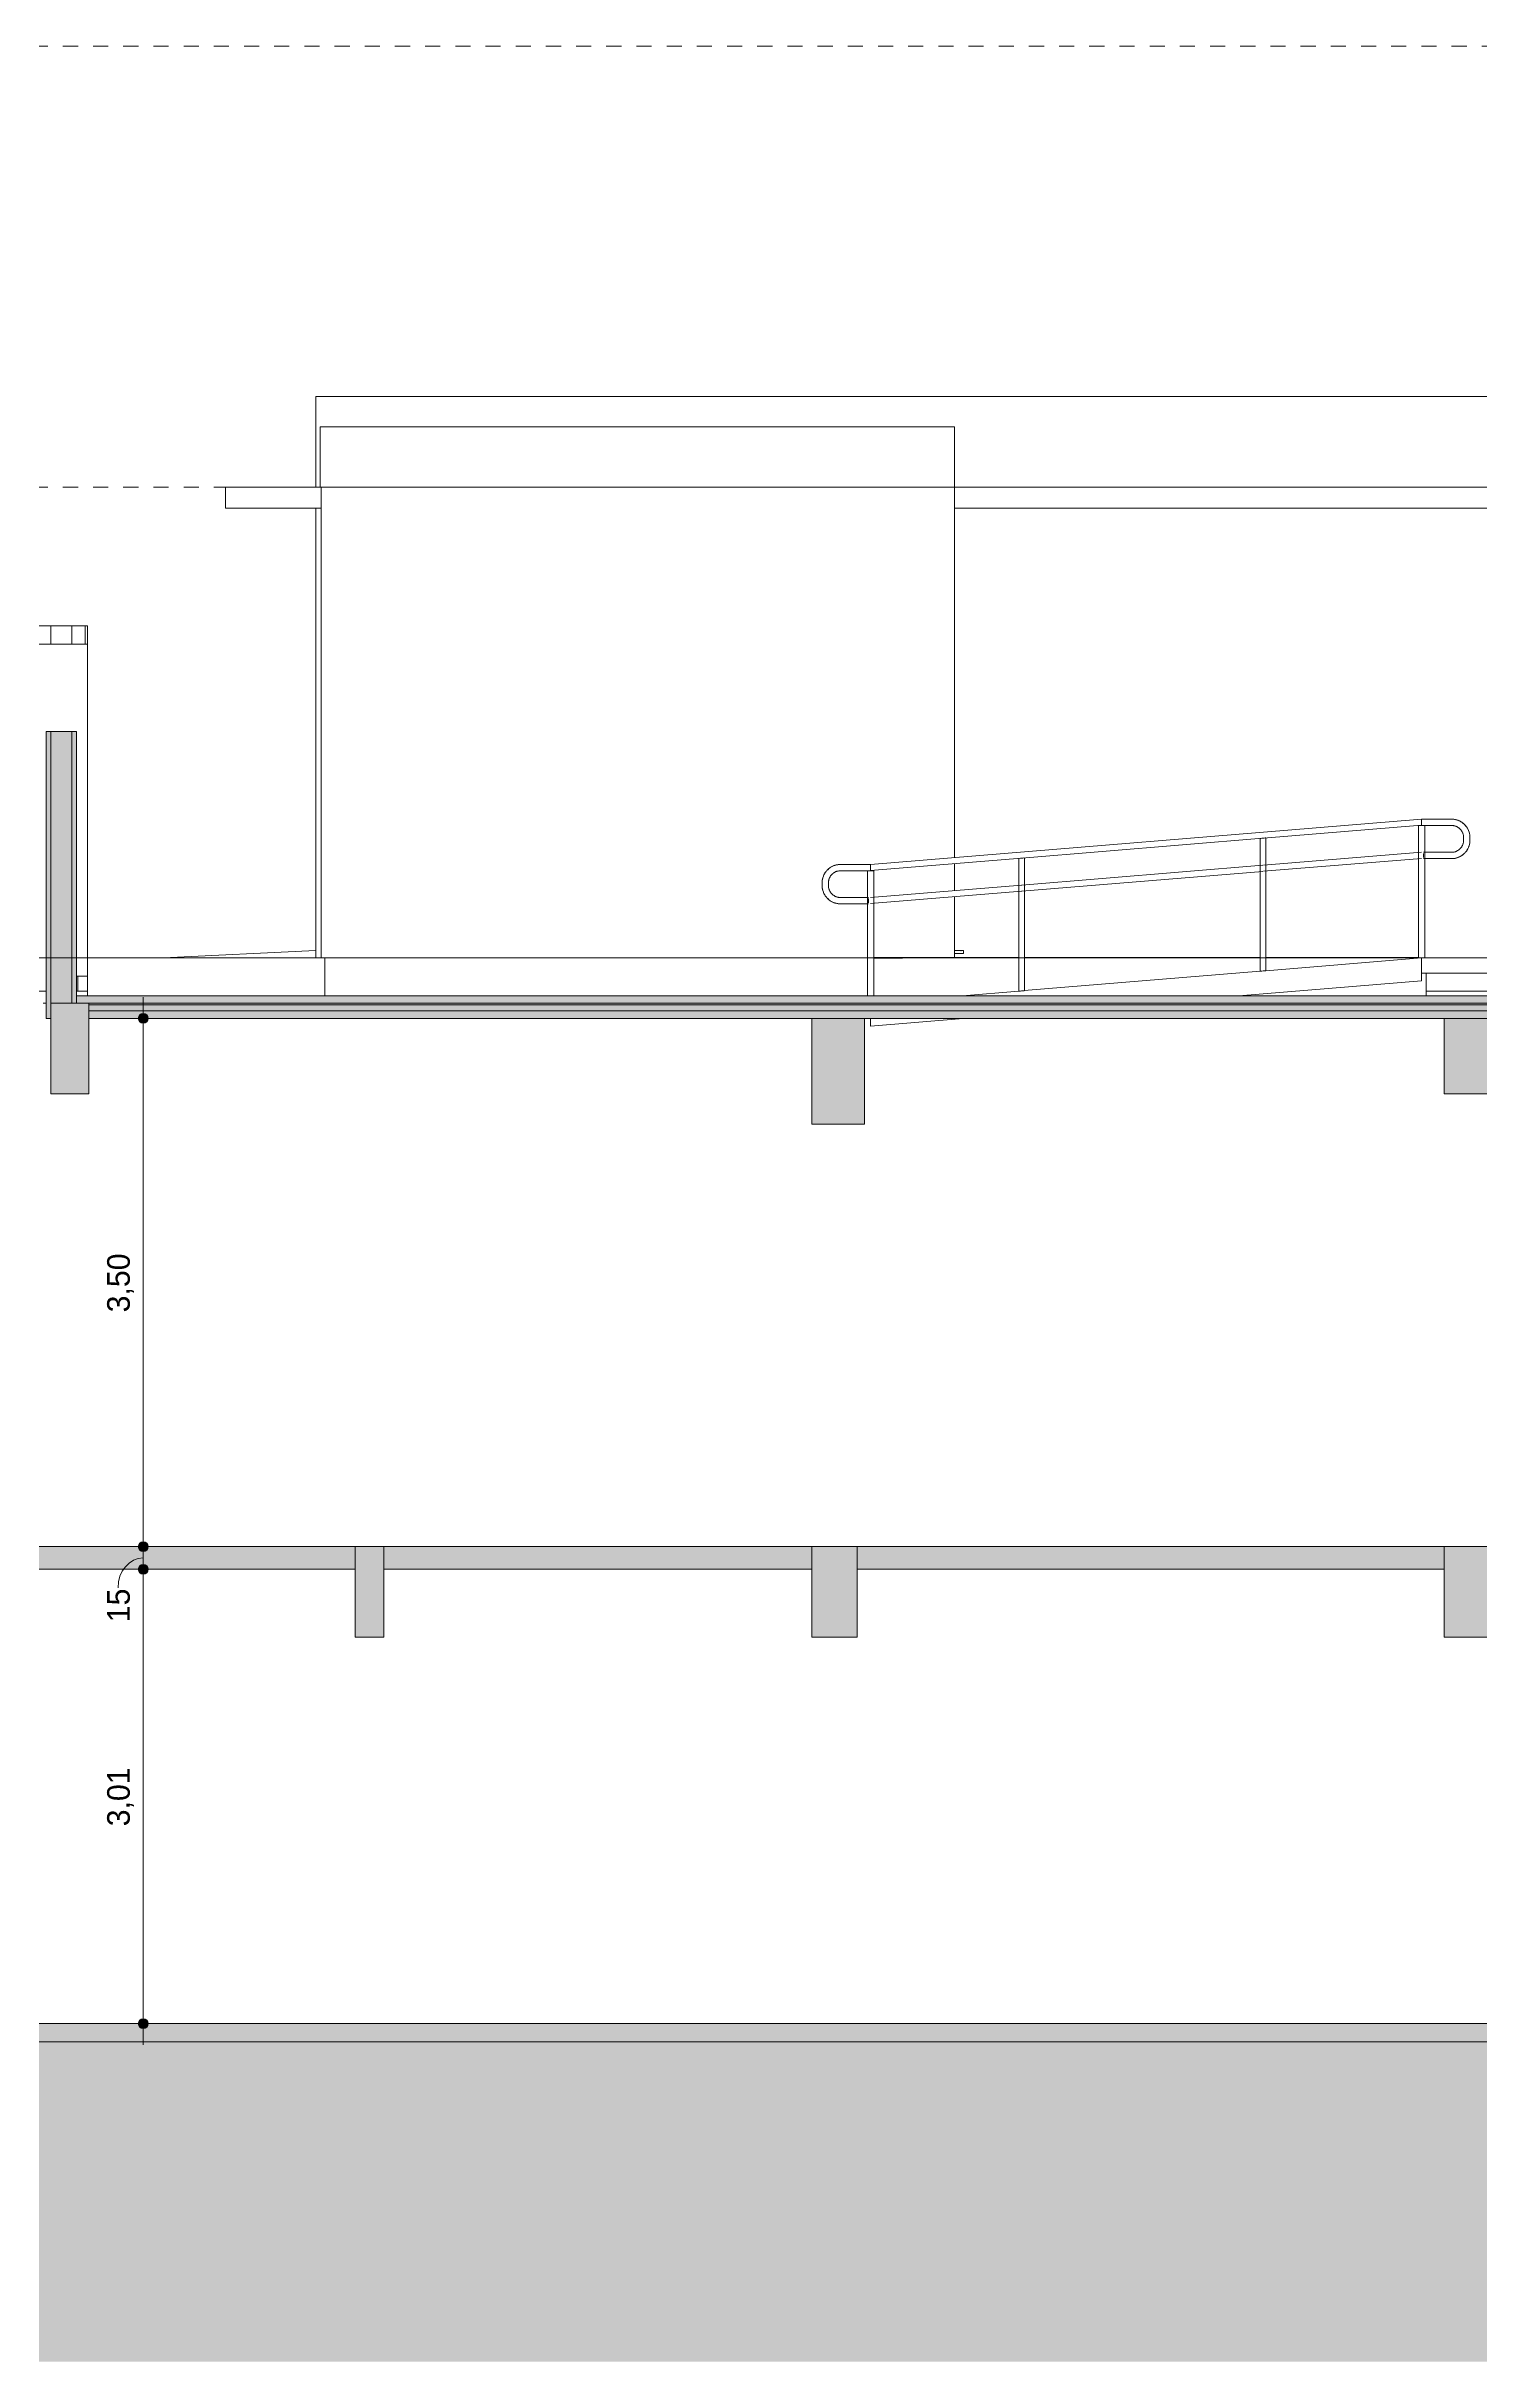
# Model space of a CAD drawing. Header units: metres. Extents: x -96 to 123, y 1 to 648.
# Drawn here: x -55.27 to -45.77, y 586.88 to 602.22 of the extents above; entities that cross this region are included whole.
import ezdxf

# ---------------------------------------------------------------- set-up
doc = ezdxf.new("R2010")
doc.units = ezdxf.units.M
doc.linetypes.add('_Tracejado longo', pattern=[0.014288, 0.009525, -0.004763])
doc.linetypes.add('IMPORT-LINHA_DE_FRONTEIRA', pattern=[0.065, 0.025, -0.00375, 0, -0.00375, 0, -0.00375, 0, -0.00375, 0.025, 0])
for name, color, linetype, lineweight in [('A-ANNO-DIMS', 7, 'Continuous', 5), ('A-ANNO-DIMS-100', 7, 'Continuous', 5), ('A-DETL', 7, 'Continuous', 5), ('A-DETL-GENF', 7, 'Continuous', 5), ('A-FLOR-CASE', 7, 'Continuous', 5), ('A-FLOR-HRAL', 7, 'Continuous', 5), ('A-FLOR-LEVL', 7, 'Continuous', 5), ('A-FLOR-OTLN', 7, 'Continuous', 5), ('A-FLOR-PATT', 7, 'Continuous', 20), ('A-FLOR-STRS', 7, 'Continuous', 5), ('A-WALL', 7, 'Continuous', 5), ('A-WALL-PATT', 7, 'Continuous', 20), ('C-PKNG', 7, 'Continuous', 5), ('DIVISA1', 7, 'Continuous', 5), ('I-WALL', 7, 'Continuous', 5), ('MURO1', 7, 'Continuous', 5)]:
    doc.layers.add(name, color=color, linetype=linetype, lineweight=lineweight)
doc.layers.add('LUC-PLA-EP-001-IMP-R00 - Sobreposição RVT_dwg', color=7, linetype='Continuous', lineweight=5, true_color=0x767676)
doc.styles.add('Century Gothic', font='GOTHIC.TTF', dxfattribs={"height": 0.15})
doc.dimstyles.new('PAA_-_Cota_com_linha_-_metros', dxfattribs={"dimscale": 0.3048, "dimtxt": 0.156625, "dimasz": 0.853018, "dimexe": 0.328084, "dimexo": 0.328084, "dimgap": 0.131234, "dimtad": 1, "dimrnd": 0.01, "dimzin": 0, "dimdsep": 46, "dimtxsty": 'Century Gothic', "dimblk1": 'DOTSMALL', "dimblk2": 'DOTSMALL', "dimsah": 1, "dimcen": 0.09, "dimdle": 0.459318, "dimazin": 0, "dimtfac": 1, "dimtdec": 4, "dimtix": 1, "dimtmove": 0, "dimatfit": 3, "dimfxl": 1, "dimtvp": 1, "dimtolj": 1, "dimtzin": 0, "dimarcsym": 2})
doc.dimstyles.new('PAA_-_Cota_com_linha_-_metros_1', dxfattribs={"dimscale": 0.3048, "dimtxt": 0.156625, "dimasz": 0.853018, "dimexe": 0.328084, "dimexo": 0.328084, "dimgap": 0.131234, "dimtad": 1, "dimdec": 0, "dimlfac": 100, "dimdsep": 46, "dimtxsty": 'Century Gothic', "dimblk1": 'DOTSMALL', "dimblk2": 'DOTSMALL', "dimsah": 1, "dimcen": 0.09, "dimdle": 0.459318, "dimazin": 0, "dimtfac": 1, "dimtdec": 4, "dimtix": 1, "dimtmove": 1, "dimatfit": 3, "dimfxl": 1, "dimtvp": 1, "dimtolj": 1, "dimtzin": 0, "dimarcsym": 2})

# ---------------------------------------------------------------- blocks, each defined once
blk = doc.blocks.new('xok - vaga carro - 2_5 x 5_0 m-2137348-Section 1')
at = {"layer": 'C-PKNG'}
for p, q in [((-50.196, 592.28), (-50.698, 592.28)), ((-46.006, 592.28), (-49.896, 592.28)), ((-45.698, 592.28), (-45.706, 592.28))]:
    blk.add_line(p, q, dxfattribs=at)
blk = doc.blocks.new('xok - vaga carro - 2_5 x 5_0 m-V7-Section 1')
at = {"layer": 'C-PKNG'}
blk.add_line((-79.73, 592.28), (-84.73, 592.28), dxfattribs=at)
blk = doc.blocks.new('Ramp - Ramp-4203555-Section 1')
at = {"layer": 'A-FLOR-STRS'}
for p, q in [((-47.188, 596.095), (-46.156, 596.18)), ((-49.198, 595.93), (-48.825, 595.961)), ((-48.788, 595.964), (-47.225, 596.092)), ((-46.156, 596.029), (-47.367, 595.93)), ((-46.156, 596.029), (-46.156, 596.08)), ((-49.192, 595.78), (-49.806, 595.729)), ((-49.806, 595.78), (-49.806, 595.729))]:
    blk.add_line(p, q, dxfattribs=at)
blk = doc.blocks.new('Railing - 3_8 cm-4203718-Section 1')
at = {"layer": 'A-FLOR-HRAL'}
for p, q in [((-47.225, 596.092), (-47.225, 596.972)), ((-47.187, 596.975), (-47.187, 596.095))]:
    blk.add_line(p, q, dxfattribs=at)
at = {"layer": 'A-FLOR-HRAL', "flags": 128}
for points in [[(-47.225, 596.972), (-47.221, 596.972), (-47.214, 596.973), (-47.206, 596.974)], [(-47.206, 596.974), (-47.198, 596.974), (-47.191, 596.975), (-47.188, 596.975)], [(-47.206, 596.094), (-47.214, 596.093), (-47.221, 596.092), (-47.225, 596.092)], [(-47.188, 596.095), (-47.191, 596.095), (-47.198, 596.094), (-47.206, 596.094)]]:
    blk.add_lwpolyline(points, dxfattribs=at)
blk = doc.blocks.new('Railing - 42mm-4203716-Section 1')
at = {"layer": 'A-FLOR-HRAL'}
for p, q in [((-46.177, 596.18), (-46.177, 597.058)), ((-46.177, 597.058), (-46.156, 597.058)), ((-46.156, 597.1), (-45.958, 597.1)), ((-46.156, 597.097), (-46.156, 597.1)), ((-46.156, 597.094), (-46.156, 597.097)), ((-46.156, 597.058), (-46.156, 597.094)), ((-45.958, 597.058), (-46.156, 597.058)), ((-46.156, 597.058), (-46.135, 597.058)), ((-46.135, 597.058), (-46.135, 596.18)), ((-46.144, 596.88), (-45.958, 596.88)), ((-45.877, 596.961), (-45.877, 596.977)), ((-45.835, 596.977), (-45.835, 596.961)), ((-46.144, 596.846), (-46.144, 596.872)), ((-45.958, 596.838), (-46.144, 596.838)), ((-46.156, 596.18), (-46.177, 596.18))]:
    blk.add_line(p, q, dxfattribs=at)
at = {"layer": 'A-FLOR-HRAL', "flags": 128}
for points in [[(-45.958, 597.1), (-45.953, 597.1), (-45.948, 597.1), (-45.943, 597.099), (-45.938, 597.098), (-45.933, 597.098), (-45.929, 597.096), (-45.924, 597.095), (-45.919, 597.094), (-45.915, 597.092), (-45.91, 597.09), (-45.906, 597.088), (-45.901, 597.086), (-45.897, 597.084), (-45.893, 597.081), (-45.889, 597.079), (-45.885, 597.076), (-45.881, 597.073), (-45.877, 597.07), (-45.873, 597.066), (-45.87, 597.063), (-45.867, 597.059), (-45.863, 597.056), (-45.86, 597.052), (-45.857, 597.048), (-45.855, 597.044), (-45.852, 597.039), (-45.85, 597.035), (-45.847, 597.031), (-45.845, 597.026), (-45.844, 597.022), (-45.842, 597.017), (-45.84, 597.013), (-45.839, 597.008), (-45.838, 597.003), (-45.837, 596.998), (-45.836, 596.993), (-45.836, 596.989), (-45.835, 596.984), (-45.835, 596.979), (-45.835, 596.977)], [(-45.877, 596.977), (-45.877, 596.981), (-45.877, 596.984), (-45.878, 596.987), (-45.878, 596.99), (-45.879, 596.993), (-45.88, 596.997), (-45.88, 597), (-45.881, 597.003), (-45.882, 597.006), (-45.884, 597.009), (-45.885, 597.012), (-45.886, 597.015), (-45.888, 597.017), (-45.89, 597.02), (-45.891, 597.023), (-45.893, 597.026), (-45.895, 597.028), (-45.897, 597.031), (-45.899, 597.033), (-45.902, 597.035), (-45.904, 597.037), (-45.906, 597.04), (-45.909, 597.042), (-45.912, 597.043), (-45.914, 597.045), (-45.917, 597.047), (-45.92, 597.048), (-45.923, 597.05), (-45.926, 597.051), (-45.929, 597.053), (-45.932, 597.054), (-45.935, 597.055), (-45.938, 597.055), (-45.941, 597.056), (-45.944, 597.057), (-45.947, 597.057), (-45.951, 597.058), (-45.954, 597.058), (-45.957, 597.058), (-45.958, 597.058)], [(-45.835, 596.961), (-45.835, 596.956), (-45.836, 596.951), (-45.836, 596.946), (-45.837, 596.941), (-45.838, 596.936), (-45.839, 596.931), (-45.84, 596.927), (-45.841, 596.922), (-45.843, 596.917), (-45.845, 596.913), (-45.847, 596.908), (-45.849, 596.904), (-45.851, 596.9), (-45.854, 596.895), (-45.857, 596.891), (-45.859, 596.887), (-45.863, 596.884), (-45.866, 596.88), (-45.869, 596.876), (-45.872, 596.873), (-45.876, 596.869), (-45.88, 596.866), (-45.884, 596.863), (-45.888, 596.86), (-45.892, 596.857), (-45.896, 596.855), (-45.9, 596.852), (-45.904, 596.85), (-45.909, 596.848), (-45.913, 596.846), (-45.918, 596.845), (-45.923, 596.843), (-45.927, 596.842), (-45.932, 596.841), (-45.937, 596.84), (-45.942, 596.839), (-45.947, 596.839), (-45.952, 596.838), (-45.957, 596.838), (-45.958, 596.838)], [(-45.958, 596.88), (-45.955, 596.88), (-45.951, 596.88), (-45.948, 596.881), (-45.945, 596.881), (-45.942, 596.882), (-45.939, 596.882), (-45.936, 596.883), (-45.932, 596.884), (-45.929, 596.885), (-45.926, 596.886), (-45.924, 596.888), (-45.921, 596.889), (-45.918, 596.891), (-45.915, 596.892), (-45.912, 596.894), (-45.91, 596.896), (-45.907, 596.898), (-45.905, 596.9), (-45.902, 596.902), (-45.9, 596.904), (-45.898, 596.907), (-45.896, 596.909), (-45.894, 596.912), (-45.892, 596.914), (-45.89, 596.917), (-45.888, 596.92), (-45.887, 596.923), (-45.885, 596.925), (-45.884, 596.928), (-45.883, 596.931), (-45.882, 596.934), (-45.881, 596.937), (-45.88, 596.941), (-45.879, 596.944), (-45.878, 596.947), (-45.878, 596.95), (-45.878, 596.953), (-45.877, 596.957), (-45.877, 596.96), (-45.877, 596.961)]]:
    blk.add_lwpolyline(points, dxfattribs=at)
blk = doc.blocks.new('Railing - 42mm-4203714-Section 1')
at = {"layer": 'A-FLOR-HRAL'}
for p, q in [((-50.005, 596.8), (-49.806, 596.8)), ((-49.806, 596.758), (-50.005, 596.758)), ((-49.827, 595.93), (-49.827, 596.758)), ((-49.827, 596.758), (-49.806, 596.758)), ((-49.806, 596.8), (-49.806, 596.797)), ((-49.806, 596.797), (-49.806, 596.794)), ((-49.806, 596.794), (-49.806, 596.758)), ((-49.806, 596.758), (-49.785, 596.758)), ((-49.785, 596.758), (-49.785, 595.93)), ((-50.127, 596.661), (-50.127, 596.677)), ((-50.085, 596.677), (-50.085, 596.661)), ((-50.005, 596.58), (-49.819, 596.58)), ((-49.819, 596.573), (-49.819, 596.546)), ((-49.819, 596.538), (-50.005, 596.538))]:
    blk.add_line(p, q, dxfattribs=at)
at = {"layer": 'A-FLOR-HRAL', "flags": 128}
for points in [[(-50.127, 596.677), (-50.127, 596.682), (-50.127, 596.687), (-50.126, 596.692), (-50.126, 596.697), (-50.125, 596.702), (-50.124, 596.707), (-50.122, 596.711), (-50.121, 596.716), (-50.119, 596.721), (-50.118, 596.725), (-50.116, 596.73), (-50.113, 596.734), (-50.111, 596.738), (-50.109, 596.743), (-50.106, 596.747), (-50.103, 596.751), (-50.1, 596.754), (-50.097, 596.758), (-50.093, 596.762), (-50.09, 596.765), (-50.086, 596.769), (-50.083, 596.772), (-50.079, 596.775), (-50.075, 596.778), (-50.071, 596.781), (-50.067, 596.783), (-50.062, 596.786), (-50.058, 596.788), (-50.054, 596.79), (-50.049, 596.792), (-50.044, 596.793), (-50.04, 596.795), (-50.035, 596.796), (-50.03, 596.797), (-50.025, 596.798), (-50.021, 596.799), (-50.016, 596.799), (-50.011, 596.8), (-50.006, 596.8), (-50.005, 596.8)], [(-50.005, 596.758), (-50.008, 596.758), (-50.011, 596.758), (-50.014, 596.757), (-50.017, 596.757), (-50.021, 596.756), (-50.024, 596.756), (-50.027, 596.755), (-50.03, 596.754), (-50.033, 596.753), (-50.036, 596.752), (-50.039, 596.75), (-50.042, 596.749), (-50.045, 596.747), (-50.047, 596.746), (-50.05, 596.744), (-50.053, 596.742), (-50.055, 596.74), (-50.058, 596.738), (-50.06, 596.736), (-50.062, 596.734), (-50.065, 596.731), (-50.067, 596.729), (-50.069, 596.726), (-50.071, 596.724), (-50.072, 596.721), (-50.074, 596.718), (-50.076, 596.715), (-50.077, 596.713), (-50.079, 596.71), (-50.08, 596.707), (-50.081, 596.704), (-50.082, 596.701), (-50.083, 596.697), (-50.083, 596.694), (-50.084, 596.691), (-50.085, 596.688), (-50.085, 596.685), (-50.085, 596.681), (-50.085, 596.678), (-50.085, 596.677)], [(-50.005, 596.538), (-50.01, 596.538), (-50.014, 596.538), (-50.019, 596.539), (-50.024, 596.54), (-50.029, 596.54), (-50.034, 596.542), (-50.039, 596.543), (-50.043, 596.544), (-50.048, 596.546), (-50.052, 596.548), (-50.057, 596.55), (-50.061, 596.552), (-50.066, 596.554), (-50.07, 596.557), (-50.074, 596.559), (-50.078, 596.562), (-50.082, 596.565), (-50.085, 596.568), (-50.089, 596.572), (-50.093, 596.575), (-50.096, 596.579), (-50.099, 596.582), (-50.102, 596.586), (-50.105, 596.59), (-50.108, 596.594), (-50.11, 596.599), (-50.113, 596.603), (-50.115, 596.607), (-50.117, 596.612), (-50.119, 596.616), (-50.121, 596.621), (-50.122, 596.625), (-50.123, 596.63), (-50.125, 596.635), (-50.125, 596.64), (-50.126, 596.645), (-50.127, 596.649), (-50.127, 596.654), (-50.127, 596.659), (-50.127, 596.661)], [(-50.085, 596.661), (-50.085, 596.657), (-50.085, 596.654), (-50.085, 596.651), (-50.084, 596.648), (-50.084, 596.645), (-50.083, 596.641), (-50.082, 596.638), (-50.081, 596.635), (-50.08, 596.632), (-50.079, 596.629), (-50.078, 596.626), (-50.076, 596.623), (-50.075, 596.621), (-50.073, 596.618), (-50.071, 596.615), (-50.069, 596.612), (-50.067, 596.61), (-50.065, 596.607), (-50.063, 596.605), (-50.061, 596.603), (-50.058, 596.601), (-50.056, 596.598), (-50.053, 596.596), (-50.051, 596.595), (-50.048, 596.593), (-50.045, 596.591), (-50.043, 596.59), (-50.04, 596.588), (-50.037, 596.587), (-50.034, 596.585), (-50.031, 596.584), (-50.028, 596.583), (-50.025, 596.583), (-50.021, 596.582), (-50.018, 596.581), (-50.015, 596.581), (-50.012, 596.58), (-50.009, 596.58), (-50.006, 596.58), (-50.005, 596.58)]]:
    blk.add_lwpolyline(points, dxfattribs=at)
blk = doc.blocks.new('Railing - Railing-4203700-Section 1')
at = {"layer": 'A-FLOR-HRAL'}
for p, q in [((-46.156, 597.1), (-49.806, 596.8)), ((-47.204, 596.974), (-46.156, 597.06)), ((-46.156, 597.1), (-46.156, 597.099)), ((-48.804, 596.842), (-47.208, 596.973)), ((-46.156, 596.88), (-47.204, 596.794)), ((-49.806, 596.76), (-48.807, 596.842)), ((-49.806, 596.799), (-49.806, 596.8)), ((-47.208, 596.794), (-48.804, 596.662)), ((-48.804, 596.622), (-47.208, 596.753)), ((-47.204, 596.754), (-46.156, 596.84)), ((-48.807, 596.662), (-49.806, 596.58)), ((-49.806, 596.54), (-48.807, 596.622))]:
    blk.add_line(p, q, dxfattribs=at)
for name, p in [('Railing - 42mm-4203716-Section 1', (0, 0)), ('Railing - 3_8 cm-4203718-Section 1', (0, 0)), ('Railing - 42mm-4203714-Section 1', (0, 0)), ('Railing - 3_8 cm-4203718-Section 1', (-1.6, -0.132))]:
    blk.add_blockref(name, p)
blk = doc.blocks.new('Railing - 3_8 cm-V103-Section 1')
at = {"layer": 'A-FLOR-HRAL'}
for p, q in [((-47.225, 596.972), (-47.225, 596.792)), ((-47.225, 596.972), (-47.225, 596.972)), ((-47.187, 596.795), (-47.187, 596.975)), ((-47.225, 596.752), (-47.225, 596.092)), ((-47.187, 596.095), (-47.187, 596.755))]:
    blk.add_line(p, q, dxfattribs=at)
blk = doc.blocks.new('Railing - 3_8 cm-V104-Section 1')
at = {"layer": 'A-FLOR-HRAL'}
for p, q in [((-48.825, 596.841), (-48.825, 596.841)), ((-48.825, 596.84), (-48.825, 596.66)), ((-48.787, 596.664), (-48.787, 596.844)), ((-48.825, 596.62), (-48.825, 595.961)), ((-48.787, 595.964), (-48.787, 596.624))]:
    blk.add_line(p, q, dxfattribs=at)
blk = doc.blocks.new('Railing - 42mm-V105-Section 1')
at = {"layer": 'A-FLOR-HRAL'}
for p, q in [((-46.177, 597.058), (-46.177, 596.878)), ((-46.177, 597.058), (-46.177, 597.058)), ((-46.135, 596.88), (-46.135, 597.058)), ((-46.177, 596.838), (-46.177, 596.18)), ((-46.135, 596.18), (-46.135, 596.838)), ((-46.177, 596.18), (-46.177, 596.18))]:
    blk.add_line(p, q, dxfattribs=at)
at = {"layer": 'A-FLOR-HRAL', "flags": 128}
for points in [[(-45.86, 597.051), (-45.863, 597.054), (-45.866, 597.058), (-45.869, 597.062), (-45.872, 597.065), (-45.876, 597.069), (-45.88, 597.072), (-45.884, 597.075), (-45.888, 597.078), (-45.892, 597.081), (-45.896, 597.083), (-45.9, 597.086), (-45.904, 597.088), (-45.909, 597.09), (-45.913, 597.092), (-45.918, 597.093), (-45.923, 597.095), (-45.927, 597.096), (-45.932, 597.097), (-45.937, 597.098), (-45.942, 597.099), (-45.947, 597.099), (-45.952, 597.1), (-45.957, 597.1), (-45.957, 597.1)], [(-45.835, 596.977), (-45.835, 596.982), (-45.836, 596.987), (-45.836, 596.992), (-45.837, 596.997), (-45.838, 597.002), (-45.839, 597.007), (-45.84, 597.011), (-45.841, 597.016), (-45.843, 597.021), (-45.845, 597.025), (-45.847, 597.03), (-45.849, 597.034), (-45.851, 597.038), (-45.854, 597.043), (-45.857, 597.047), (-45.859, 597.051)], [(-45.957, 596.838), (-45.953, 596.838), (-45.948, 596.838), (-45.943, 596.839), (-45.938, 596.84), (-45.933, 596.84), (-45.929, 596.842), (-45.924, 596.843), (-45.919, 596.844), (-45.915, 596.846), (-45.91, 596.848), (-45.906, 596.85), (-45.901, 596.852), (-45.897, 596.854), (-45.893, 596.857), (-45.889, 596.859), (-45.885, 596.862), (-45.881, 596.865), (-45.877, 596.868), (-45.873, 596.872), (-45.87, 596.875), (-45.867, 596.879), (-45.863, 596.882), (-45.86, 596.886), (-45.857, 596.89), (-45.855, 596.894), (-45.852, 596.899), (-45.85, 596.903), (-45.847, 596.907), (-45.845, 596.912), (-45.844, 596.916), (-45.842, 596.921), (-45.84, 596.925), (-45.839, 596.93), (-45.838, 596.935), (-45.837, 596.94), (-45.836, 596.945), (-45.836, 596.949), (-45.835, 596.954), (-45.835, 596.959), (-45.835, 596.961)]]:
    blk.add_lwpolyline(points, dxfattribs=at)
blk = doc.blocks.new('Railing - 42mm-V106-Section 1')
at = {"layer": 'A-FLOR-HRAL'}
for p, q in [((-49.827, 596.758), (-49.827, 596.58)), ((-49.785, 596.758), (-49.786, 596.758)), ((-49.785, 596.582), (-49.785, 596.758)), ((-49.827, 596.538), (-49.827, 595.93)), ((-49.785, 595.93), (-49.785, 596.542))]:
    blk.add_line(p, q, dxfattribs=at)
at = {"layer": 'A-FLOR-HRAL', "flags": 128}
for points in [[(-50.043, 596.794), (-50.048, 596.792), (-50.052, 596.79), (-50.057, 596.788), (-50.061, 596.786), (-50.066, 596.784), (-50.07, 596.781), (-50.074, 596.779), (-50.078, 596.776), (-50.082, 596.773), (-50.085, 596.77), (-50.089, 596.766), (-50.093, 596.763), (-50.096, 596.759), (-50.099, 596.756), (-50.102, 596.752), (-50.105, 596.748), (-50.108, 596.744), (-50.11, 596.739), (-50.113, 596.735), (-50.115, 596.731), (-50.117, 596.726), (-50.119, 596.722), (-50.121, 596.717), (-50.122, 596.713), (-50.123, 596.708), (-50.125, 596.703), (-50.125, 596.698), (-50.126, 596.693), (-50.127, 596.689), (-50.127, 596.684), (-50.127, 596.679), (-50.127, 596.677)], [(-50.005, 596.8), (-50.01, 596.8), (-50.014, 596.8), (-50.019, 596.799), (-50.024, 596.798), (-50.029, 596.798), (-50.034, 596.796), (-50.039, 596.795), (-50.042, 596.794)], [(-50.127, 596.661), (-50.127, 596.656), (-50.127, 596.651), (-50.126, 596.646), (-50.126, 596.641), (-50.125, 596.636), (-50.124, 596.631), (-50.122, 596.627), (-50.121, 596.622), (-50.119, 596.617), (-50.118, 596.613), (-50.116, 596.608), (-50.113, 596.604), (-50.111, 596.6), (-50.109, 596.595), (-50.106, 596.591), (-50.103, 596.587), (-50.1, 596.584), (-50.097, 596.58), (-50.093, 596.576), (-50.09, 596.573), (-50.086, 596.569), (-50.083, 596.566), (-50.079, 596.563), (-50.075, 596.56), (-50.071, 596.557), (-50.067, 596.555), (-50.062, 596.552), (-50.058, 596.55), (-50.054, 596.548), (-50.049, 596.546), (-50.044, 596.545), (-50.04, 596.543), (-50.035, 596.542), (-50.03, 596.541), (-50.025, 596.54), (-50.021, 596.539), (-50.016, 596.539), (-50.011, 596.538), (-50.006, 596.538), (-50.005, 596.538)]]:
    blk.add_lwpolyline(points, dxfattribs=at)
blk = doc.blocks.new('Railing - Railing-4203704-Section 1')
for name in ['Railing - 42mm-V105-Section 1', 'Railing - 3_8 cm-V103-Section 1', 'Railing - 42mm-V106-Section 1', 'Railing - 3_8 cm-V104-Section 1']:
    blk.add_blockref(name, (0, 0))
blk = doc.blocks.new('LUC-ARQ-001-MOD-EMB_rvt-1-Section 1')
at = {"layer": 'A-FLOR-CASE', "true_color": 0xbbbbbb}
h = blk.add_hatch(dxfattribs=at)
h.set_pattern_fill('FP_5', color=9, style=0, pattern_type=2)
h.set_pattern_definition([(45, (-45.716, 618.273), (0, 0.2155261), [0.00718, -0.10417, 0.00335, -0.10082]), (45, (-45.705, 618.268), (0, 0.2155261), [0.00718, -0.10417, 0.00335, -0.10082]), (337.5, (-45.711, 618.278), (1.7e-06, -0.2155266), [0.0127, -0.07613, 0.00335, -0.07264]), (337.5, (-45.716, 618.273), (1.7e-06, -0.2155266), [0.0127, -0.07613, 0.00335, -0.07264]), (60, (-45.767, 618.222), (-0.1016032, 0.1759782), [0.00953, -0.09684, 0.00335, -0.09348]), (120, (-45.767, 618.222), (-0.2032032, -1.8e-06), [0.00953, -0.09684, 0.00335, -0.09348]), (0, (-45.772, 618.231), (0.1016, 0.17598), [0.00953, -0.09684, 0.00335, -0.09348])])
h.paths.add_polyline_path([(-49.191, 596.21), (-49.191, 596.23), (-49.251, 596.23), (-49.251, 596.21)])
at = {"layer": 'A-FLOR-OTLN', "true_color": 0x808080}
h = blk.add_hatch(color=8, dxfattribs=at)
h.paths.add_polyline_path([(-17.833, 592.13), (-17.616, 592.13), (-17.616, 592.28), (-20.646, 592.28), (-20.646, 592.13), (-18.023, 592.13)])
h.paths.add_polyline_path([(-35.386, 592.13), (-31.496, 592.13), (-31.496, 592.28), (-35.386, 592.28), (-35.386, 592.204)])
h.paths.add_polyline_path([(-4.846, 592.13), (-4.846, 592.28), (-13.246, 592.28), (-13.246, 592.13), (-12.364, 592.13), (-12.364, 592.16), (-5.036, 592.16), (-5.036, 592.13), (-4.912, 592.13)])
h.paths.add_polyline_path([(-15.743, 592.13), (-13.436, 592.13), (-13.436, 592.28), (-17.425, 592.28), (-17.425, 592.13), (-16.123, 592.13)])
h.paths.add_polyline_path([(-80.341, 592.13), (-77.291, 592.13), (-77.291, 592.28), (-80.341, 592.28), (-80.341, 592.27)])
h.paths.add_polyline_path([(-20.836, 592.13), (-20.836, 592.28), (-23.866, 592.28), (-23.866, 592.13), (-21.444, 592.13)])
h.paths.add_polyline_path([(-77.101, 592.13), (-74.016, 592.13), (-74.016, 592.28), (-77.101, 592.28), (-77.101, 592.205)])
h.paths.add_polyline_path([(-56.498, 592.13), (-56.101, 592.13), (-56.101, 592.28), (-56.498, 592.28)])
h.paths.add_polyline_path([(-55.911, 592.13), (-53.221, 592.13), (-53.221, 592.28), (-55.911, 592.28), (-55.911, 592.278)])
h.paths.add_polyline_path([(-53.031, 592.13), (-50.196, 592.13), (-50.196, 592.28), (-53.031, 592.28), (-53.031, 592.268)])
h.paths.add_polyline_path([(-24.165, 592.13), (-24.165, 592.28), (-27.571, 592.28), (-27.571, 592.13)])
h.paths.add_polyline_path([(-49.896, 592.13), (-46.006, 592.13), (-46.006, 592.28), (-49.896, 592.28), (-49.896, 592.256)])
h.paths.add_polyline_path([(-40.956, 592.13), (-40.956, 592.28), (-45.706, 592.28), (-45.706, 592.13)])
h.paths.add_polyline_path([(-35.686, 592.13), (-35.686, 592.28), (-40.436, 592.28), (-40.436, 592.13)])
h.paths.add_polyline_path([(-40.706, 592.13), (-40.686, 592.13), (-40.686, 592.28), (-40.706, 592.28), (-40.706, 592.223)])
h.paths.add_polyline_path([(-27.761, 592.13), (-27.761, 592.28), (-31.196, 592.28), (-31.196, 592.13)])
h = blk.add_hatch(color=8, dxfattribs=at)
h.paths.add_polyline_path([(-63.629, 589), (-14.264, 589), (-14.264, 589.12), (-68.23, 589.12), (-68.23, 589), (-63.819, 589)])
h.paths.add_polyline_path([(-73.727, 589), (-73.727, 589.12), (-90.031, 589.12), (-90.031, 589), (-73.73, 589)])
at = {"layer": 'A-FLOR-PATT', "lineweight": 5, "true_color": 0x808080}
h = blk.add_hatch(color=8, dxfattribs=at)
h.paths.add_polyline_path([(-49.567, 595.87), (-37.261, 595.87), (-37.261, 595.88), (-55.237, 595.88), (-55.236, 595.88), (-54.986, 595.88), (-54.986, 595.87), (-49.757, 595.87)])
h.paths.add_polyline_path([(-36.908, 595.87), (-36.908, 595.88), (-37.071, 595.88), (-37.071, 595.87)])
blk.add_hatch(color=8, dxfattribs=at).paths.add_polyline_path([(-38.166, 595.83), (-37.318, 595.83), (-37.318, 595.93), (-55.067, 595.93), (-55.067, 595.88), (-54.986, 595.88), (-54.986, 595.83), (-39.686, 595.83)])
h = blk.add_hatch(color=8, dxfattribs=at)
h.paths.add_polyline_path([(-48.047, 595.78), (-37.261, 595.78), (-37.261, 595.87), (-54.986, 595.87), (-54.986, 595.78), (-48.807, 595.78)])
h.paths.add_polyline_path([(-36.908, 595.78), (-36.908, 595.87), (-37.071, 595.87), (-37.071, 595.78)])
at = {"layer": 'A-WALL', "true_color": 0xffb76f}
for points in [[(-55.267, 595.78), (-55.237, 595.78), (-55.237, 597.68), (-55.267, 597.68), (-55.267, 596.892)], [(-55.097, 595.88), (-55.067, 595.88), (-55.067, 597.68), (-55.097, 597.68), (-55.097, 596.892)]]:
    blk.add_hatch(color=31, dxfattribs=at).paths.add_polyline_path(points)
at = {"layer": 'A-WALL-PATT', "lineweight": 5, "true_color": 0xffb76f}
blk.add_hatch(color=31, dxfattribs=at).paths.add_polyline_path([(-55.097, 595.88), (-55.097, 597.68), (-55.237, 597.68), (-55.236, 595.88)])
at = {"layer": 'A-FLOR-CASE'}
for p, q in [((-49.251, 596.23), (-49.191, 596.23)), ((-49.191, 596.21), (-49.251, 596.21)), ((-49.191, 596.21), (-49.191, 596.23))]:
    blk.add_line(p, q, dxfattribs=at)
at = {"layer": 'A-FLOR-OTLN'}
for p, q in [((-54.491, 596.18), (-53.481, 596.23)), ((-46.156, 596.08), (-46.156, 596.18)), ((-46.156, 596.18), (-44.155, 596.18)), ((-55.267, 595.96), (-56.498, 595.96)), ((-55.059, 595.96), (-55.067, 595.96)), ((-55.059, 595.96), (-55.059, 596.06)), ((-54.994, 595.96), (-55.059, 595.96)), ((-44.155, 596.08), (-46.156, 596.08)), ((-44.241, 595.96), (-46.126, 595.96)), ((-55.237, 595.87), (-55.237, 595.78)), ((-37.261, 595.87), (-54.986, 595.87)), ((-54.986, 595.78), (-50.196, 595.78)), ((-49.846, 595.78), (-46.006, 595.78))]:
    blk.add_line(p, q, dxfattribs=at)
at = {"layer": 'A-FLOR-OTLN', "color": 8, "true_color": 0x808080}
for p, q in [((-55.237, 595.88), (-55.237, 595.87)), ((-37.261, 595.88), (-54.986, 595.88))]:
    blk.add_line(p, q, dxfattribs=at)
at = {"layer": 'A-FLOR-OTLN', "lineweight": 20}
for p, q in [((-37.318, 595.93), (-55.067, 595.93)), ((-55.067, 595.93), (-55.067, 595.88)), ((-54.986, 595.83), (-37.318, 595.83)), ((-53.221, 592.28), (-55.911, 592.28)), ((-50.196, 592.28), (-53.031, 592.28)), ((-46.006, 592.28), (-49.896, 592.28)), ((-55.911, 592.13), (-53.221, 592.13)), ((-53.031, 592.13), (-50.196, 592.13)), ((-49.896, 592.13), (-46.006, 592.13)), ((-14.264, 589.12), (-56.808, 589.12))]:
    blk.add_line(p, q, dxfattribs=at)
at = {"layer": 'A-WALL'}
for p, q in [((-38.782, 599.9), (-53.481, 599.9)), ((-53.481, 599.9), (-53.481, 599.3)), ((-49.251, 599.7), (-53.452, 599.7)), ((-53.452, 599.7), (-53.452, 599.3)), ((-49.251, 599.3), (-49.251, 599.7)), ((-54.081, 599.16), (-54.081, 599.3)), ((-54.081, 599.3), (-54.051, 599.3)), ((-53.452, 599.3), (-54.051, 599.3)), ((-53.452, 599.3), (-49.251, 599.3)), ((-53.446, 599.3), (-53.446, 596.18)), ((-49.251, 596.846), (-49.251, 599.3)), ((-40.666, 599.3), (-49.251, 599.3)), ((-54.051, 599.16), (-54.081, 599.16)), ((-54.051, 599.16), (-53.446, 599.16)), ((-53.481, 599.16), (-53.481, 596.18)), ((-49.251, 599.16), (-40.666, 599.16)), ((-55.237, 598.26), (-55.237, 598.38)), ((-55.237, 598.38), (-55.097, 598.38)), ((-55.199, 598.38), (-55.009, 598.38)), ((-55.097, 598.38), (-55.097, 598.26)), ((-55.009, 598.38), (-55.009, 598.26)), ((-54.994, 598.38), (-55.009, 598.38)), ((-54.994, 598.26), (-54.994, 598.38)), ((-54.994, 598.26), (-58.63, 598.26)), ((-54.994, 596.06), (-54.994, 598.26)), ((-49.251, 596.626), (-49.251, 596.805)), ((-49.251, 596.18), (-49.251, 596.585)), ((-53.451, 596.18), (-54.994, 596.18)), ((-53.451, 596.18), (-53.421, 596.18)), ((-49.827, 596.18), (-53.421, 596.18)), ((-53.421, 596.18), (-53.421, 595.93)), ((-48.825, 596.18), (-49.786, 596.18)), ((-47.225, 596.18), (-48.788, 596.18)), ((-46.177, 596.18), (-47.188, 596.18)), ((-55.067, 596.06), (-54.994, 596.06)), ((-54.994, 596.06), (-54.994, 595.93)), ((-46.126, 595.93), (-46.126, 596.08)), ((-55.267, 595.88), (-55.287, 595.88))]:
    blk.add_line(p, q, dxfattribs=at)
at = {"layer": 'A-WALL', "color": 8, "true_color": 0x808080}
for p, q in [((-55.267, 597.68), (-55.267, 595.78)), ((-55.237, 597.68), (-55.267, 597.68)), ((-55.237, 595.78), (-55.237, 597.68)), ((-55.067, 597.68), (-55.097, 597.68)), ((-55.097, 597.68), (-55.097, 595.88)), ((-55.067, 595.88), (-55.067, 597.68)), ((-55.267, 595.78), (-55.237, 595.78))]:
    blk.add_line(p, q, dxfattribs=at)
at = {"layer": 'A-WALL', "lineweight": 20}
for p, q in [((-55.237, 597.68), (-55.237, 595.88)), ((-55.097, 597.68), (-55.237, 597.68)), ((-55.097, 595.88), (-55.097, 597.68))]:
    blk.add_line(p, q, dxfattribs=at)
at = {"layer": 'I-WALL'}
blk.add_line((-55.199, 598.38), (-58.63, 598.38), dxfattribs=at)
at = {"layer": 'A-FLOR-HRAL', "color": 253, "lineweight": 5, "true_color": 0x999999}
for name in ['Railing - Railing-4203700-Section 1', 'Railing - Railing-4203704-Section 1']:
    blk.add_blockref(name, (0, 0), dxfattribs=at)
at = {"layer": 'A-FLOR-STRS', "color": 253, "lineweight": 5, "true_color": 0x999999}
blk.add_blockref('Ramp - Ramp-4203555-Section 1', (0, 0), dxfattribs=at)
at = {"layer": 'C-PKNG', "color": 253, "lineweight": 5, "true_color": 0x999999}
for name, p in [('xok - vaga carro - 2_5 x 5_0 m-2137348-Section 1', (0, 0)), ('xok - vaga carro - 2_5 x 5_0 m-V7-Section 1', (34.032, -3.16))]:
    blk.add_blockref(name, p, dxfattribs=at)
blk = doc.blocks.new('LUC-PLA-EP-001-IMP-R00 - Sobreposição RVT_dwg-3147753-Section 1')
at = {"layer": 'DIVISA1', "linetype": 'IMPORT-LINHA_DE_FRONTEIRA'}
for p, q in [((-53.221, 592.28), (-55.911, 592.28)), ((-50.196, 592.28), (-53.031, 592.28)), ((-46.006, 592.28), (-49.896, 592.28))]:
    blk.add_line(p, q, dxfattribs=at)
at = {"layer": 'MURO1'}
for p, q in [((-55.911, 592.28), (-53.221, 592.28)), ((-53.031, 592.28), (-50.196, 592.28)), ((-49.896, 592.28), (-46.006, 592.28))]:
    blk.add_line(p, q, dxfattribs=at)
blk = doc.blocks.new('LUC-PLA-EP-001-IMP-R00 - Sobreposição RVT_dwg-V111-Section 1')
at = {"layer": 'DIVISA1', "linetype": 'IMPORT-LINHA_DE_FRONTEIRA'}
blk.add_line((-12.364, 589.12), (-90.031, 589.12), dxfattribs=at)
at = {"layer": 'MURO1', "flags": 128}
blk.add_lwpolyline([(-89.811, 589.12), (-89.95, 589.12), (-42.03, 589.12), (-42.007, 589.12), (-12.364, 589.12)], dxfattribs=at)
blk = doc.blocks.new('LUC-PLA-EP-001-IMP-R00 - Sobreposição RVT_dwg-V112-Section 1')
at = {"layer": 'DIVISA1', "linetype": 'IMPORT-LINHA_DE_FRONTEIRA'}
blk.add_line((-0.031, 596.18), (-90.031, 596.18), dxfattribs=at)
at = {"layer": 'MURO1', "flags": 128}
blk.add_lwpolyline([(-89.811, 596.18), (-89.34, 596.18), (-89.95, 596.18), (-42.03, 596.18), (-42.007, 596.18), (-0.049, 596.18)], dxfattribs=at)
blk = doc.blocks.new('DIMBLOCK9-Section 1')
at = {"layer": 'A-ANNO-DIMS-100', "true_color": 0x800000}
h = blk.add_hatch(color=16, dxfattribs=at)
edge = h.paths.add_edge_path()
edge.add_arc((-54.625, 595.78), 0.0325, 0, 360)
h = blk.add_hatch(color=16, dxfattribs=at)
edge = h.paths.add_edge_path()
edge.add_arc((-54.625, 592.28), 0.0325, 0, 360)
at = {"layer": 'A-ANNO-DIMS-100', "color": 16, "true_color": 0x800000}
for p, q in [((-54.625, 595.92), (-54.625, 592.28)), ((-54.625, 595.78), (-54.679, 595.78)), ((-54.625, 595.78), (-54.525, 595.78)), ((-54.625, 592.28), (-54.679, 592.28)), ((-54.625, 592.28), (-54.525, 592.28))]:
    blk.add_line(p, q, dxfattribs=at)
for centre in [(-54.625, 595.78), (-54.625, 592.28)]:
    blk.add_circle(centre, 0.0325, dxfattribs=at)
at = {"layer": 'A-ANNO-DIMS-100', "color": 0, "insert": (-54.864, 593.832), "char_height": 0.15, "width": 0.4755, "attachment_point": 1, "rotation": 90, "line_spacing_factor": 0.984502, "style": 'Century Gothic'}
blk.add_mtext('3,50', dxfattribs=at)
blk = doc.blocks.new('_DotSmall')
at = {"color": 0, "linetype": 'ByBlock', "const_width": 0.5}
blk.add_lwpolyline([(-0.0625, 0, 1), (0.0625, 0, 1)], format="xyb", close=True, dxfattribs=at)
blk = doc.blocks.new('DIMBLOCK10-Section 1')
at = {"layer": 'A-ANNO-DIMS-100', "true_color": 0x800000}
h = blk.add_hatch(color=16, dxfattribs=at)
edge = h.paths.add_edge_path()
edge.add_arc((-54.625, 592.28), 0.0325, 0, 360)
h = blk.add_hatch(color=16, dxfattribs=at)
edge = h.paths.add_edge_path()
edge.add_arc((-54.625, 592.13), 0.0325, 0, 360)
at = {"layer": 'A-ANNO-DIMS-100', "color": 16, "true_color": 0x800000}
for p, q in [((-54.625, 592.28), (-54.679, 592.28)), ((-54.625, 592.28), (-54.625, 592.13)), ((-54.625, 592.28), (-54.525, 592.28)), ((-54.625, 592.13), (-54.679, 592.13)), ((-54.625, 592.13), (-54.525, 592.13))]:
    blk.add_line(p, q, dxfattribs=at)
for centre in [(-54.625, 592.28), (-54.625, 592.13)]:
    blk.add_circle(centre, 0.0325, dxfattribs=at)
blk.add_ellipse((-54.625, 592.007), major_axis=(0, 0.198), ratio=0.843568, start_param=0, end_param=1.570796, dxfattribs=at)
at = {"layer": 'A-ANNO-DIMS-100', "color": 0, "insert": (-54.864, 591.779), "char_height": 0.15, "width": 0.2744, "attachment_point": 1, "rotation": 90, "line_spacing_factor": 0.984502, "style": 'Century Gothic'}
blk.add_mtext('15', dxfattribs=at)
blk = doc.blocks.new('DIMBLOCK11-Section 1')
at = {"layer": 'A-ANNO-DIMS-100', "true_color": 0x800000}
h = blk.add_hatch(color=16, dxfattribs=at)
edge = h.paths.add_edge_path()
edge.add_arc((-54.625, 592.13), 0.0325, 0, 360)
h = blk.add_hatch(color=16, dxfattribs=at)
edge = h.paths.add_edge_path()
edge.add_arc((-54.625, 589.12), 0.0325, 0, 360)
at = {"layer": 'A-ANNO-DIMS-100', "color": 16, "true_color": 0x800000}
for p, q in [((-54.625, 592.13), (-54.679, 592.13)), ((-54.625, 592.13), (-54.625, 588.98)), ((-54.625, 592.13), (-54.525, 592.13)), ((-54.625, 589.12), (-54.679, 589.12)), ((-54.625, 589.12), (-54.525, 589.12))]:
    blk.add_line(p, q, dxfattribs=at)
for centre in [(-54.625, 592.13), (-54.625, 589.12)]:
    blk.add_circle(centre, 0.0325, dxfattribs=at)
at = {"layer": 'A-ANNO-DIMS-100', "color": 0, "insert": (-54.864, 590.427), "char_height": 0.15, "width": 0.4755, "attachment_point": 1, "rotation": 90, "line_spacing_factor": 0.984502, "style": 'Century Gothic'}
blk.add_mtext('3,01', dxfattribs=at)

msp = doc.modelspace()

# ---------------------------------------------------------------- hatches: boundary and pattern name
at = {"layer": 'A-DETL-GENF', "true_color": 0x808080}
h = msp.add_hatch(color=8, dxfattribs=at)
h.paths.add_polyline_path([(-90.031, 590.5), (-89.739, 590.5), (-89.739, 591.1), (-90.031, 591.1)])
h.paths.add_polyline_path([(-56.501, 591.53), (-56.501, 591.68), (-55.911, 591.68), (-55.911, 592.28), (-56.101, 592.28), (-56.101, 591.78), (-56.501, 591.78), (-56.501, 592.28), (-56.691, 592.28), (-56.691, 591.53)])
h.paths.add_polyline_path([(-35.386, 591.68), (-35.386, 592.28), (-35.686, 592.28), (-35.686, 591.68)])
h.paths.add_polyline_path([(-85.091, 591.68), (-85.091, 592.28), (-85.391, 592.28), (-85.391, 591.68)])
h.paths.add_polyline_path([(-13.436, 591.68), (-13.246, 591.68), (-13.246, 592.28), (-13.436, 592.28), (-13.436, 591.794)])
h.paths.add_polyline_path([(-40.956, 591.68), (-40.706, 591.68), (-40.706, 592.28), (-40.956, 592.28)])
h.paths.add_polyline_path([(-40.686, 591.68), (-40.436, 591.68), (-40.436, 592.28), (-40.686, 592.28)])
h.paths.add_polyline_path([(-53.031, 591.68), (-53.031, 592.28), (-53.221, 592.28), (-53.221, 591.68)])
h.paths.add_polyline_path([(-31.496, 591.68), (-31.196, 591.68), (-31.196, 592.28), (-31.496, 592.28)])
h.paths.add_polyline_path([(-17.425, 591.68), (-17.425, 592.28), (-17.616, 592.28), (-17.616, 591.68)])
h.paths.add_polyline_path([(-20.836, 591.68), (-20.646, 591.68), (-20.646, 592.28), (-20.836, 592.28)])
h.paths.add_polyline_path([(-49.896, 591.68), (-49.896, 592.28), (-50.196, 592.28), (-50.196, 591.68)])
h.paths.add_polyline_path([(-27.761, 591.68), (-27.571, 591.68), (-27.571, 592.28), (-27.761, 592.28)])
h.paths.add_polyline_path([(-45.767, 591.68), (-45.706, 591.68), (-45.706, 592.28), (-46.006, 592.28), (-46.006, 591.68)])
h.paths.add_polyline_path([(-90.031, 591.68), (-89.841, 591.68), (-89.841, 592.13), (-90.031, 592.13)])
h.paths.add_polyline_path([(-24.165, 591.68), (-23.866, 591.68), (-23.866, 592.28), (-24.165, 592.28)])
h.paths.add_polyline_path([(-77.291, 591.68), (-77.101, 591.68), (-77.101, 592.28), (-77.291, 592.28)])
h.paths.add_polyline_path([(-74.016, 591.68), (-73.826, 591.68), (-73.826, 592.28), (-74.016, 592.28)])
h.paths.add_polyline_path([(-80.341, 591.68), (-80.341, 592.27), (-80.641, 592.27), (-80.641, 591.68)])
h.paths.add_polyline_path([(-50.196, 595.08), (-49.846, 595.08), (-49.846, 595.78), (-50.196, 595.78), (-50.196, 595.618)])
h.paths.add_polyline_path([(-41.006, 595.28), (-40.706, 595.28), (-40.706, 595.78), (-41.006, 595.78), (-41.006, 595.618)])
h.paths.add_polyline_path([(-55.236, 595.28), (-54.986, 595.28), (-54.986, 595.88), (-55.236, 595.88), (-55.236, 595.618)])
h.paths.add_polyline_path([(-45.767, 595.28), (-45.706, 595.28), (-45.706, 595.78), (-46.006, 595.78), (-46.006, 595.28)])
h.paths.add_polyline_path([(-40.686, 595.28), (-40.386, 595.28), (-40.386, 595.78), (-40.686, 595.78), (-40.686, 595.618)])
h.paths.add_polyline_path([(-86.436, 595.303), (-86.436, 595.903), (-86.626, 595.903), (-86.626, 595.303)])
h.paths.add_polyline_path([(-80.341, 595.303), (-80.341, 595.903), (-80.641, 595.903), (-80.641, 595.303)])
h.paths.add_polyline_path([(-85.391, 595.303), (-85.091, 595.303), (-85.091, 595.903), (-85.391, 595.903)])
h.paths.add_polyline_path([(-75.442, 595.43), (-75.442, 596.02), (-75.631, 596.02), (-75.631, 595.43)])
h.paths.add_polyline_path([(-35.686, 595.48), (-35.386, 595.48), (-35.386, 596.08), (-35.686, 596.08), (-35.686, 595.618)])
h.paths.add_polyline_path([(-37.261, 595.48), (-37.071, 595.48), (-37.071, 596.08), (-37.261, 596.08), (-37.261, 595.618)])
h.paths.add_polyline_path([(-31.196, 595.48), (-31.196, 596.08), (-31.496, 596.08), (-31.496, 595.48)])
h.paths.add_polyline_path([(-26.031, 595.48), (-26.031, 596.08), (-26.281, 596.08), (-26.281, 595.48)])
at = {"layer": 'A-DETL-GENF', "true_color": 0x804040}
h = msp.add_hatch(dxfattribs=at)
h.set_pattern_fill('FP_7', color=17, style=0, pattern_type=2)
h.set_pattern_definition([(0, (-45.767, 618.222), (0.635, 0.635), [0.635, -0.635]), (0, (-45.767, 618.46), (0.635, 0.635), [0.635, -0.635]), (0, (-45.767, 618.699), (0.635, 0.635), [0.635, -0.635]), (90, (-45.688, 618.778), (-0.635, 0.635), [0.635, -0.635]), (90, (-45.45, 618.778), (-0.635, 0.635), [0.635, -0.635]), (90, (-45.212, 618.778), (-0.635, 0.635), [0.635, -0.635])])
h.paths.add_polyline_path([(1.869, 586.88), (1.869, 591.2), (-5.036, 591.2), (-5.036, 592.16), (-12.364, 592.16), (-12.364, 589), (-68.135, 589), (-68.135, 588.674), (-73.73, 589), (-90.031, 589), (-90.031, 592.28), (-91.131, 592.28), (-91.131, 586.88), (-3.202, 586.88)])

# ---------------------------------------------------------------- linework, layer by layer
at = {"layer": 'A-DETL', "lineweight": 30}
for p, q in [((-48.825, 596.18), (-49.786, 596.18)), ((-49.786, 596.18), (-49.594, 596.18)), ((-49.786, 596.18), (-49.594, 596.18)), ((-47.225, 596.18), (-48.788, 596.18)), ((-46.177, 596.18), (-47.188, 596.18))]:
    msp.add_line(p, q, dxfattribs=at)
at = {"layer": 'A-DETL'}
for p, q in [((-55.236, 595.88), (-55.236, 595.28)), ((-54.986, 595.88), (-55.236, 595.88)), ((-54.986, 595.28), (-54.986, 595.88)), ((-50.196, 595.78), (-50.196, 595.08)), ((-49.846, 595.78), (-50.196, 595.78)), ((-49.846, 595.08), (-49.846, 595.78)), ((-46.006, 595.78), (-46.006, 595.28)), ((-45.706, 595.78), (-46.006, 595.78)), ((-55.236, 595.28), (-54.986, 595.28)), ((-46.006, 595.28), (-45.706, 595.28)), ((-50.196, 595.08), (-49.846, 595.08)), ((-53.221, 592.28), (-53.221, 591.68)), ((-53.031, 592.28), (-53.221, 592.28)), ((-53.031, 591.68), (-53.031, 592.28)), ((-50.196, 592.28), (-50.196, 591.68)), ((-49.896, 592.28), (-50.196, 592.28)), ((-49.896, 591.68), (-49.896, 592.28)), ((-45.706, 592.28), (-46.006, 592.28)), ((-46.006, 592.28), (-46.006, 591.68)), ((-53.221, 591.68), (-53.031, 591.68)), ((-50.196, 591.68), (-49.896, 591.68)), ((-46.006, 591.68), (-45.706, 591.68)), ((-12.364, 589), (-68.135, 589))]:
    msp.add_line(p, q, dxfattribs=at)
at = {"layer": 'A-FLOR-LEVL', "linetype": '_Tracejado longo'}
for p, q in [((-93.957, 602.22), (2.54, 602.22)), ((-93.957, 599.3), (2.54, 599.3)), ((-93.957, 596.18), (2.54, 596.18)), ((-93.957, 592.28), (2.54, 592.28)), ((-93.957, 589.12), (2.54, 589.12))]:
    msp.add_line(p, q, dxfattribs=at)

# ---------------------------------------------------------------- block references
at = {"lineweight": 5}
msp.add_blockref('LUC-ARQ-001-MOD-EMB_rvt-1-Section 1', (0, 0), dxfattribs=at)
at = {"layer": 'LUC-PLA-EP-001-IMP-R00 - Sobreposição RVT_dwg', "color": 7}
for name in ['LUC-PLA-EP-001-IMP-R00 - Sobreposição RVT_dwg-V112-Section 1', 'LUC-PLA-EP-001-IMP-R00 - Sobreposição RVT_dwg-3147753-Section 1', 'LUC-PLA-EP-001-IMP-R00 - Sobreposição RVT_dwg-V111-Section 1']:
    msp.add_blockref(name, (0, 0), dxfattribs=at)

# ---------------------------------------------------------------- dimensions: what is measured, and where the dimension line sits
at = {"layer": 'A-ANNO-DIMS', "color": 16, "true_color": 0x800000}
for base, p1, p2, override, picture, middle in [((-54.625, 592.28), (-54.579, 595.78), (-54.579, 592.28), {"dimpost": '<>', "dimfxl": 3.5}, 'DIMBLOCK9-Section 1', (-54.743, 594.03)), ((-54.625, 589.12), (-54.579, 592.13), (-54.579, 589.12), {"dimpost": '<>', "dimfxl": 3.01}, 'DIMBLOCK11-Section 1', (-54.743, 590.625))]:
    dim = msp.add_linear_dim(base=base, p1=p1, p2=p2, angle=90, dimstyle='PAA_-_Cota_com_linha_-_metros', override=override, dxfattribs=at)
    dim.commit()
    dim.dimension.update_dxf_attribs({"geometry": picture, "text_midpoint": middle})
dim = msp.add_linear_dim(base=(-54.625, 592.13), p1=(-54.579, 592.28), p2=(-54.579, 592.13), angle=90, dimstyle='PAA_-_Cota_com_linha_-_metros_1', override={"dimpost": '<>', "dimfxl": 0.15}, dxfattribs=at)
dim.commit()
dim.dimension.update_dxf_attribs({"geometry": 'DIMBLOCK10-Section 1', "text_midpoint": (-54.764, 591.916), "dimtype": 160, "text_rotation": 90})

doc.saveas('drawing.dxf')
